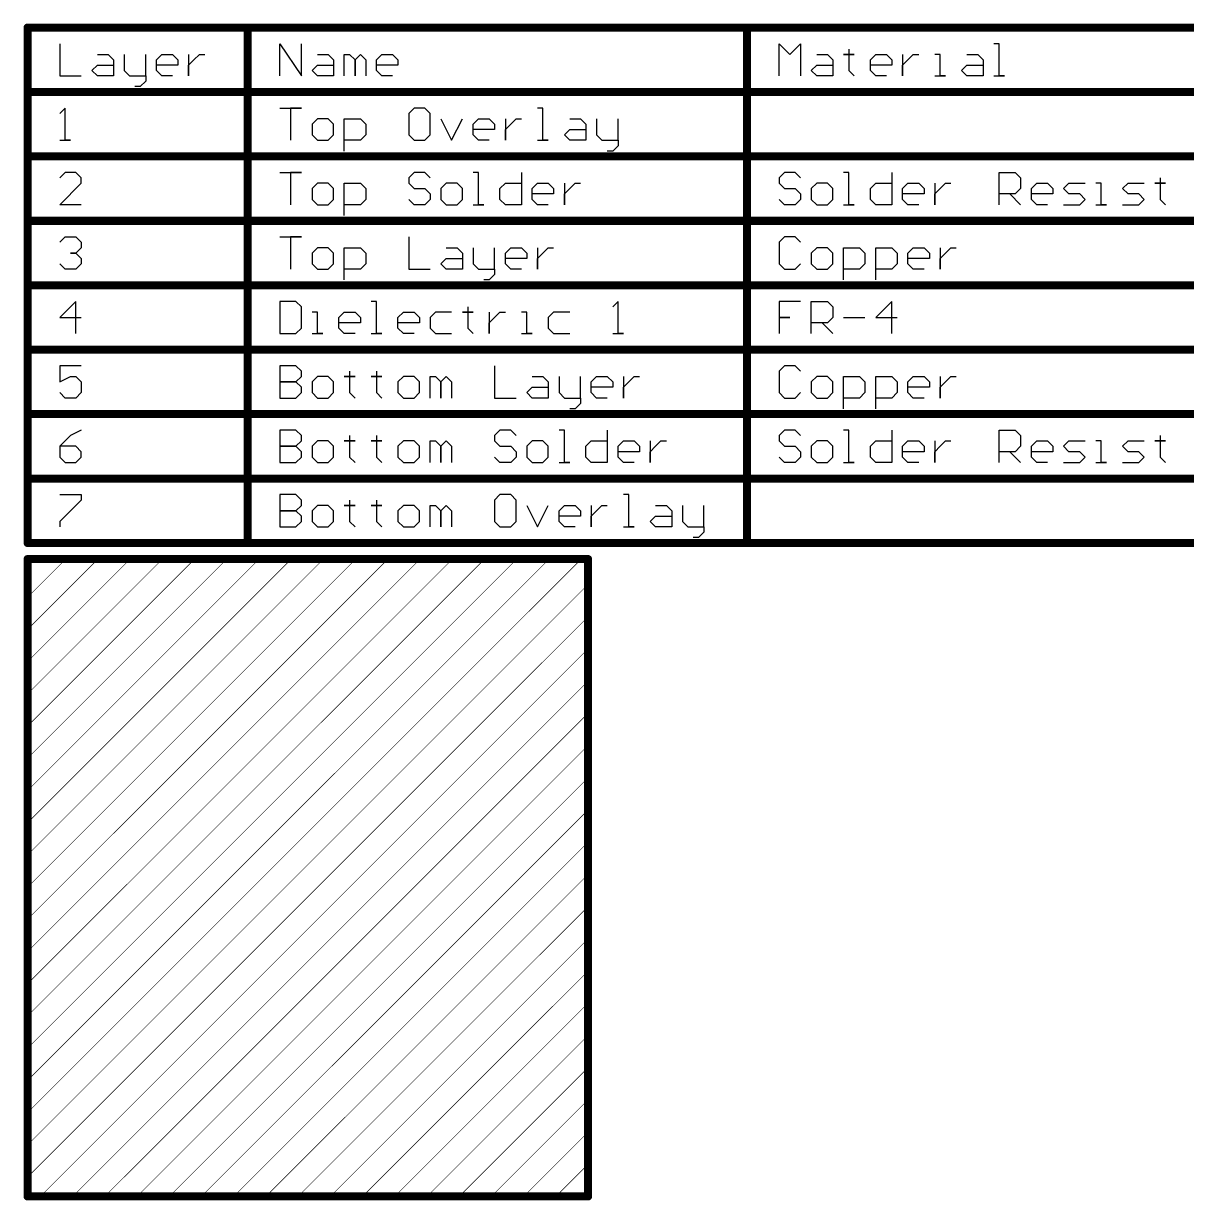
# Model space of a CAD drawing. Header units: millimetres. Extents: x 21 to 336, y 20 to 129.
# Drawn here: x 104.1 to 159.1, y 27.6 to 83.3 of the extents above; entities that cross this region are included whole.
import ezdxf

# ---------------------------------------------------------------- set-up
doc = ezdxf.new("R2010")
doc.units = ezdxf.units.MM
doc.layers.add('Mechanical1', color=6, linetype='Continuous')

msp = doc.modelspace()

# ---------------------------------------------------------------- linework, layer by layer
at = {"layer": 'Mechanical1'}
for p, q in [((105.789, 82.345), (105.789, 80.821)), ((116.201, 80.821), (116.201, 82.345)), ((116.201, 82.345), (117.217, 80.821)), ((117.217, 80.821), (117.217, 82.345)), ((139.817, 80.821), (139.817, 82.345)), ((139.817, 82.345), (140.325, 81.837)), ((140.325, 81.837), (140.832, 82.345)), ((140.832, 82.345), (140.832, 80.821)), ((143.118, 82.091), (143.118, 81.837)), ((150.227, 82.345), (149.973, 82.345)), ((150.227, 80.821), (150.227, 82.345)), ((107.313, 81.075), (107.567, 81.329)), ((107.567, 81.837), (108.075, 81.837)), ((107.567, 81.329), (108.329, 81.329)), ((108.075, 81.837), (108.329, 81.583)), ((108.329, 81.583), (108.329, 80.821)), ((108.836, 81.837), (108.836, 81.075)), ((109.852, 80.821), (109.852, 81.837)), ((110.36, 81.583), (110.614, 81.837)), ((110.36, 81.075), (110.36, 81.583)), ((111.376, 81.329), (110.36, 81.329)), ((110.614, 81.837), (111.122, 81.837)), ((111.122, 81.837), (111.376, 81.583)), ((111.376, 81.583), (111.376, 81.329)), ((111.883, 81.837), (111.883, 80.821)), ((111.883, 81.329), (112.137, 81.583)), ((111.883, 80.821), (111.883, 81.329)), ((112.137, 81.583), (112.391, 81.837)), ((112.391, 81.837), (112.645, 81.837)), ((117.725, 81.075), (117.979, 81.329)), ((117.979, 81.837), (118.486, 81.837)), ((117.979, 81.329), (118.74, 81.329)), ((118.486, 81.837), (118.74, 81.583)), ((118.74, 81.583), (118.74, 80.821)), ((119.248, 80.821), (119.248, 81.837)), ((119.248, 81.837), (119.502, 81.837)), ((119.502, 81.837), (119.756, 81.583)), ((119.756, 81.583), (120.01, 81.837)), ((119.756, 81.583), (119.756, 80.821)), ((119.756, 80.821), (119.756, 81.583)), ((120.01, 81.837), (120.264, 81.583)), ((120.264, 81.583), (120.264, 80.821)), ((120.772, 81.583), (121.026, 81.837)), ((120.772, 81.075), (120.772, 81.583)), ((121.787, 81.329), (120.772, 81.329)), ((121.026, 81.837), (121.534, 81.837)), ((121.534, 81.837), (121.787, 81.583)), ((121.787, 81.583), (121.787, 81.329)), ((141.34, 81.075), (141.594, 81.329)), ((141.594, 81.837), (142.102, 81.837)), ((141.594, 81.329), (142.356, 81.329)), ((142.102, 81.837), (142.356, 81.583)), ((142.356, 81.583), (142.356, 80.821)), ((143.118, 81.837), (142.864, 81.837)), ((142.864, 81.837), (143.372, 81.837)), ((143.372, 81.837), (143.118, 81.837)), ((143.118, 81.837), (143.118, 81.075)), ((144.133, 81.583), (144.387, 81.837)), ((144.133, 81.075), (144.133, 81.583)), ((145.149, 81.329), (144.133, 81.329)), ((144.387, 81.837), (144.895, 81.837)), ((144.895, 81.837), (145.149, 81.583)), ((145.149, 81.583), (145.149, 81.329)), ((145.657, 81.837), (145.657, 80.821)), ((145.657, 81.329), (145.911, 81.583)), ((145.657, 80.821), (145.657, 81.329)), ((145.911, 81.583), (146.165, 81.837)), ((146.165, 81.837), (146.419, 81.837)), ((147.434, 81.837), (147.18, 81.837)), ((147.434, 80.821), (147.434, 81.837)), ((148.45, 81.075), (148.704, 81.329)), ((148.704, 81.837), (149.212, 81.837)), ((148.704, 81.329), (149.466, 81.329)), ((149.212, 81.837), (149.466, 81.583)), ((149.466, 81.583), (149.466, 80.821)), ((105.789, 80.821), (106.805, 80.821)), ((107.567, 80.821), (107.313, 81.075)), ((108.329, 80.821), (107.567, 80.821)), ((108.836, 81.075), (109.09, 80.821)), ((109.09, 80.821), (109.852, 80.821)), ((109.852, 80.821), (109.852, 80.567)), ((110.614, 80.821), (110.36, 81.075)), ((111.122, 80.821), (110.614, 80.821)), ((117.979, 80.821), (117.725, 81.075)), ((118.74, 80.821), (117.979, 80.821)), ((121.026, 80.821), (120.772, 81.075)), ((121.534, 80.821), (121.026, 80.821)), ((141.594, 80.821), (141.34, 81.075)), ((142.356, 80.821), (141.594, 80.821)), ((143.118, 81.075), (143.372, 80.821)), ((144.387, 80.821), (144.133, 81.075)), ((144.895, 80.821), (144.387, 80.821)), ((147.18, 80.821), (147.688, 80.821)), ((147.688, 80.821), (147.434, 80.821)), ((148.704, 80.821), (148.45, 81.075)), ((149.466, 80.821), (148.704, 80.821)), ((149.973, 80.821), (150.481, 80.821)), ((150.481, 80.821), (150.227, 80.821)), ((109.598, 80.313), (109.344, 80.313)), ((109.852, 80.567), (109.598, 80.313)), ((106.043, 79.297), (105.789, 79.043)), ((106.043, 77.773), (106.043, 79.297)), ((116.201, 79.297), (117.217, 79.297)), ((117.217, 79.297), (116.709, 79.297)), ((116.709, 79.297), (116.709, 77.773)), ((122.549, 79.297), (122.295, 79.043)), ((123.057, 79.297), (122.549, 79.297)), ((123.311, 79.043), (123.057, 79.297)), ((128.643, 79.297), (128.389, 79.297)), ((128.643, 77.773), (128.643, 79.297)), ((117.979, 78.789), (117.725, 78.535)), ((117.725, 78.535), (117.725, 78.027)), ((118.486, 78.789), (117.979, 78.789)), ((118.74, 78.535), (118.486, 78.789)), ((118.74, 78.027), (118.74, 78.535)), ((119.248, 77.265), (119.248, 78.789)), ((119.248, 78.789), (120.01, 78.789)), ((120.01, 78.789), (120.264, 78.535)), ((120.264, 78.535), (120.264, 78.027)), ((122.295, 79.043), (122.295, 78.027)), ((123.311, 78.027), (123.311, 79.043)), ((123.819, 78.789), (124.327, 77.773)), ((124.327, 77.773), (124.834, 78.789)), ((125.342, 78.535), (125.596, 78.789)), ((125.342, 78.027), (125.342, 78.535)), ((125.596, 78.789), (126.104, 78.789)), ((126.104, 78.789), (126.358, 78.535)), ((126.358, 78.535), (126.358, 78.281)), ((126.866, 78.789), (126.866, 77.773)), ((126.866, 78.281), (127.12, 78.535)), ((127.12, 78.535), (127.374, 78.789)), ((127.374, 78.789), (127.628, 78.789)), ((129.913, 78.789), (130.421, 78.789)), ((130.421, 78.789), (130.675, 78.535)), ((130.675, 78.535), (130.675, 77.773)), ((131.182, 78.789), (131.182, 78.027)), ((132.198, 77.773), (132.198, 78.789)), ((117.725, 78.027), (117.979, 77.773)), ((118.486, 77.773), (118.74, 78.027)), ((120.264, 78.027), (120.01, 77.773)), ((122.295, 78.027), (122.549, 77.773)), ((123.057, 77.773), (123.311, 78.027)), ((126.358, 78.281), (125.342, 78.281)), ((125.596, 77.773), (125.342, 78.027)), ((126.866, 77.773), (126.866, 78.281)), ((129.659, 78.027), (129.913, 78.281)), ((129.913, 77.773), (129.659, 78.027)), ((129.913, 78.281), (130.675, 78.281)), ((131.182, 78.027), (131.436, 77.773)), ((105.789, 77.773), (106.297, 77.773)), ((106.297, 77.773), (106.043, 77.773)), ((117.979, 77.773), (118.486, 77.773)), ((120.01, 77.773), (119.248, 77.773)), ((122.549, 77.773), (123.057, 77.773)), ((126.104, 77.773), (125.596, 77.773)), ((128.389, 77.773), (128.897, 77.773)), ((128.897, 77.773), (128.643, 77.773)), ((130.675, 77.773), (129.913, 77.773)), ((131.436, 77.773), (132.198, 77.773)), ((132.198, 77.519), (131.944, 77.265)), ((132.198, 77.773), (132.198, 77.519)), ((131.944, 77.265), (131.69, 77.265)), ((106.043, 76.249), (105.789, 75.995)), ((105.789, 74.725), (106.805, 75.741)), ((106.551, 76.249), (106.043, 76.249)), ((106.805, 75.995), (106.551, 76.249)), ((106.805, 75.741), (106.805, 75.995)), ((116.201, 76.249), (117.217, 76.249)), ((117.217, 76.249), (116.709, 76.249)), ((116.709, 76.249), (116.709, 74.725)), ((117.979, 75.741), (117.725, 75.487)), ((118.486, 75.741), (117.979, 75.741)), ((118.74, 75.487), (118.486, 75.741)), ((119.248, 74.217), (119.248, 75.741)), ((119.248, 75.741), (120.01, 75.741)), ((120.01, 75.741), (120.264, 75.487)), ((122.549, 76.249), (122.295, 75.995)), ((122.295, 75.995), (122.295, 75.741)), ((122.295, 75.741), (122.549, 75.487)), ((123.057, 76.249), (122.549, 76.249)), ((123.311, 75.995), (123.057, 76.249)), ((124.073, 75.741), (123.819, 75.487)), ((124.581, 75.741), (124.073, 75.741)), ((124.834, 75.487), (124.581, 75.741)), ((125.596, 76.249), (125.342, 76.249)), ((125.596, 74.725), (125.596, 76.249)), ((126.612, 75.487), (126.866, 75.741)), ((126.866, 75.741), (127.628, 75.741)), ((127.628, 76.249), (127.628, 74.725)), ((128.135, 75.487), (128.389, 75.741)), ((128.389, 75.741), (128.897, 75.741)), ((128.897, 75.741), (129.151, 75.487)), ((129.659, 75.741), (129.659, 74.725)), ((129.913, 75.487), (130.167, 75.741)), ((130.167, 75.741), (130.421, 75.741)), ((140.071, 76.249), (139.817, 75.995)), ((139.817, 75.995), (139.817, 75.741)), ((139.817, 75.741), (140.071, 75.487)), ((140.578, 76.249), (140.071, 76.249)), ((140.832, 75.995), (140.578, 76.249)), ((141.594, 75.741), (141.34, 75.487)), ((142.102, 75.741), (141.594, 75.741)), ((142.356, 75.487), (142.102, 75.741)), ((143.118, 76.249), (142.864, 76.249)), ((143.118, 74.725), (143.118, 76.249)), ((144.133, 75.487), (144.387, 75.741)), ((144.387, 75.741), (145.149, 75.741)), ((145.149, 76.249), (145.149, 74.725)), ((145.657, 75.487), (145.911, 75.741)), ((145.911, 75.741), (146.419, 75.741)), ((146.419, 75.741), (146.673, 75.487)), ((147.18, 75.741), (147.18, 74.725)), ((147.434, 75.487), (147.688, 75.741)), ((147.688, 75.741), (147.942, 75.741)), ((150.227, 74.725), (150.227, 76.249)), ((150.227, 76.249), (150.989, 76.249)), ((150.989, 76.249), (151.243, 75.995)), ((151.243, 75.995), (151.243, 75.487)), ((151.751, 75.487), (152.005, 75.741)), ((152.005, 75.741), (152.513, 75.741)), ((152.513, 75.741), (152.767, 75.487)), ((153.274, 75.487), (153.528, 75.741)), ((153.528, 75.741), (154.29, 75.741)), ((155.052, 75.741), (154.798, 75.741)), ((155.052, 74.725), (155.052, 75.741)), ((156.067, 75.487), (156.321, 75.741)), ((156.321, 75.741), (157.083, 75.741)), ((157.845, 75.741), (157.591, 75.741)), ((157.591, 75.741), (158.099, 75.741)), ((157.845, 75.995), (157.845, 75.741)), ((158.099, 75.741), (157.845, 75.741)), ((157.845, 75.741), (157.845, 74.979)), ((117.725, 75.487), (117.725, 74.979)), ((118.74, 74.979), (118.74, 75.487)), ((120.264, 75.487), (120.264, 74.979)), ((122.549, 75.487), (123.057, 75.487)), ((123.057, 75.487), (123.311, 75.233)), ((123.311, 75.233), (123.311, 74.979)), ((123.819, 75.487), (123.819, 74.979)), ((124.834, 74.979), (124.834, 75.487)), ((126.612, 74.979), (126.612, 75.487)), ((128.135, 74.979), (128.135, 75.487)), ((129.151, 75.233), (128.135, 75.233)), ((129.151, 75.487), (129.151, 75.233)), ((129.659, 75.233), (129.913, 75.487)), ((129.659, 74.725), (129.659, 75.233)), ((140.071, 75.487), (140.578, 75.487)), ((140.578, 75.487), (140.832, 75.233)), ((140.832, 75.233), (140.832, 74.979)), ((141.34, 75.487), (141.34, 74.979)), ((142.356, 74.979), (142.356, 75.487)), ((144.133, 74.979), (144.133, 75.487)), ((145.657, 74.979), (145.657, 75.487)), ((146.673, 75.233), (145.657, 75.233)), ((146.673, 75.487), (146.673, 75.233)), ((147.18, 75.233), (147.434, 75.487)), ((147.18, 74.725), (147.18, 75.233)), ((150.989, 75.233), (150.227, 75.233)), ((150.735, 75.233), (151.243, 74.725)), ((151.243, 75.487), (150.989, 75.233)), ((151.751, 74.979), (151.751, 75.487)), ((152.767, 75.233), (151.751, 75.233)), ((152.767, 75.487), (152.767, 75.233)), ((153.528, 75.233), (153.274, 75.487)), ((154.036, 75.233), (153.528, 75.233)), ((154.29, 74.979), (154.036, 75.233)), ((156.321, 75.233), (156.067, 75.487)), ((156.829, 75.233), (156.321, 75.233)), ((157.083, 74.979), (156.829, 75.233)), ((106.805, 74.725), (105.789, 74.725)), ((117.725, 74.979), (117.979, 74.725)), ((117.979, 74.725), (118.486, 74.725)), ((118.486, 74.725), (118.74, 74.979)), ((120.01, 74.725), (119.248, 74.725)), ((120.264, 74.979), (120.01, 74.725)), ((122.549, 74.725), (122.295, 74.979)), ((123.057, 74.725), (122.549, 74.725)), ((123.311, 74.979), (123.057, 74.725)), ((123.819, 74.979), (124.073, 74.725)), ((124.073, 74.725), (124.581, 74.725)), ((124.581, 74.725), (124.834, 74.979)), ((125.342, 74.725), (125.85, 74.725)), ((125.85, 74.725), (125.596, 74.725)), ((126.866, 74.725), (126.612, 74.979)), ((127.628, 74.725), (126.866, 74.725)), ((128.389, 74.725), (128.135, 74.979)), ((128.897, 74.725), (128.389, 74.725)), ((140.071, 74.725), (139.817, 74.979)), ((140.578, 74.725), (140.071, 74.725)), ((140.832, 74.979), (140.578, 74.725)), ((141.34, 74.979), (141.594, 74.725)), ((141.594, 74.725), (142.102, 74.725)), ((142.102, 74.725), (142.356, 74.979)), ((142.864, 74.725), (143.372, 74.725)), ((143.372, 74.725), (143.118, 74.725)), ((144.387, 74.725), (144.133, 74.979)), ((145.149, 74.725), (144.387, 74.725)), ((145.911, 74.725), (145.657, 74.979)), ((146.419, 74.725), (145.911, 74.725)), ((152.005, 74.725), (151.751, 74.979)), ((152.513, 74.725), (152.005, 74.725)), ((153.274, 74.725), (154.036, 74.725)), ((154.036, 74.725), (154.29, 74.979)), ((154.798, 74.725), (155.306, 74.725)), ((155.306, 74.725), (155.052, 74.725)), ((156.067, 74.725), (156.829, 74.725)), ((156.829, 74.725), (157.083, 74.979)), ((157.845, 74.979), (158.099, 74.725)), ((105.789, 72.947), (106.043, 73.201)), ((106.043, 73.201), (106.551, 73.201)), ((106.551, 73.201), (106.805, 72.947)), ((106.805, 72.947), (106.805, 72.693)), ((116.201, 73.201), (117.217, 73.201)), ((117.217, 73.201), (116.709, 73.201)), ((116.709, 73.201), (116.709, 71.677)), ((122.295, 73.201), (122.295, 71.677)), ((140.071, 73.201), (139.817, 72.947)), ((139.817, 72.947), (139.817, 71.931)), ((140.578, 73.201), (140.071, 73.201)), ((140.832, 72.947), (140.578, 73.201)), ((106.551, 72.439), (106.297, 72.439)), ((106.297, 72.439), (106.551, 72.439)), ((106.805, 72.693), (106.551, 72.439)), ((106.551, 72.439), (106.805, 72.185)), ((117.979, 72.693), (117.725, 72.439)), ((117.725, 72.439), (117.725, 71.931)), ((118.486, 72.693), (117.979, 72.693)), ((118.74, 72.439), (118.486, 72.693)), ((118.74, 71.931), (118.74, 72.439)), ((119.248, 71.169), (119.248, 72.693)), ((119.248, 72.693), (120.01, 72.693)), ((120.01, 72.693), (120.264, 72.439)), ((120.264, 72.439), (120.264, 71.931)), ((124.073, 72.693), (124.581, 72.693)), ((124.581, 72.693), (124.834, 72.439)), ((124.834, 72.439), (124.834, 71.677)), ((125.342, 72.693), (125.342, 71.931)), ((126.358, 71.677), (126.358, 72.693)), ((126.866, 72.439), (127.12, 72.693)), ((126.866, 71.931), (126.866, 72.439)), ((127.12, 72.693), (127.628, 72.693)), ((127.628, 72.693), (127.881, 72.439)), ((127.881, 72.439), (127.881, 72.185)), ((128.389, 72.693), (128.389, 71.677)), ((128.389, 72.185), (128.643, 72.439)), ((128.643, 72.439), (128.897, 72.693)), ((128.897, 72.693), (129.151, 72.693)), ((141.594, 72.693), (141.34, 72.439)), ((141.34, 72.439), (141.34, 71.931)), ((142.102, 72.693), (141.594, 72.693)), ((142.356, 72.439), (142.102, 72.693)), ((142.356, 71.931), (142.356, 72.439)), ((142.864, 71.169), (142.864, 72.693)), ((142.864, 72.693), (143.626, 72.693)), ((143.626, 72.693), (143.879, 72.439)), ((143.879, 72.439), (143.879, 71.931)), ((144.387, 71.169), (144.387, 72.693)), ((144.387, 72.693), (145.149, 72.693)), ((145.149, 72.693), (145.403, 72.439)), ((145.403, 72.439), (145.403, 71.931)), ((145.911, 72.439), (146.165, 72.693)), ((145.911, 71.931), (145.911, 72.439)), ((146.165, 72.693), (146.673, 72.693)), ((146.673, 72.693), (146.926, 72.439)), ((146.926, 72.439), (146.926, 72.185)), ((147.434, 72.693), (147.434, 71.677)), ((147.434, 72.185), (147.688, 72.439)), ((147.688, 72.439), (147.942, 72.693)), ((147.942, 72.693), (148.196, 72.693)), ((106.043, 71.677), (105.789, 71.931)), ((106.805, 71.931), (106.551, 71.677)), ((106.805, 72.185), (106.805, 71.931)), ((117.725, 71.931), (117.979, 71.677)), ((118.486, 71.677), (118.74, 71.931)), ((120.264, 71.931), (120.01, 71.677)), ((123.819, 71.931), (124.073, 72.185)), ((124.073, 71.677), (123.819, 71.931)), ((124.073, 72.185), (124.834, 72.185)), ((125.342, 71.931), (125.596, 71.677)), ((127.881, 72.185), (126.866, 72.185)), ((127.12, 71.677), (126.866, 71.931)), ((128.389, 71.677), (128.389, 72.185)), ((139.817, 71.931), (140.071, 71.677)), ((140.578, 71.677), (140.832, 71.931)), ((141.34, 71.931), (141.594, 71.677)), ((142.102, 71.677), (142.356, 71.931)), ((143.879, 71.931), (143.626, 71.677)), ((145.403, 71.931), (145.149, 71.677)), ((146.926, 72.185), (145.911, 72.185)), ((146.165, 71.677), (145.911, 71.931)), ((147.434, 71.677), (147.434, 72.185)), ((106.551, 71.677), (106.043, 71.677)), ((117.979, 71.677), (118.486, 71.677)), ((120.01, 71.677), (119.248, 71.677)), ((122.295, 71.677), (123.311, 71.677)), ((124.834, 71.677), (124.073, 71.677)), ((125.596, 71.677), (126.358, 71.677)), ((126.358, 71.423), (126.104, 71.169)), ((126.358, 71.677), (126.358, 71.423)), ((127.628, 71.677), (127.12, 71.677)), ((140.071, 71.677), (140.578, 71.677)), ((141.594, 71.677), (142.102, 71.677)), ((143.626, 71.677), (142.864, 71.677)), ((145.149, 71.677), (144.387, 71.677)), ((146.673, 71.677), (146.165, 71.677)), ((126.104, 71.169), (125.85, 71.169)), ((106.551, 70.153), (105.789, 69.391)), ((106.551, 68.629), (106.551, 70.153)), ((116.201, 70.153), (116.201, 68.629)), ((116.963, 70.153), (116.201, 70.153)), ((117.217, 69.899), (116.963, 70.153)), ((117.217, 68.883), (117.217, 69.899)), ((117.979, 69.645), (117.725, 69.645)), ((117.979, 68.629), (117.979, 69.645)), ((118.994, 69.391), (119.248, 69.645)), ((119.248, 69.645), (119.756, 69.645)), ((119.756, 69.645), (120.01, 69.391)), ((120.772, 70.153), (120.518, 70.153)), ((120.772, 68.629), (120.772, 70.153)), ((121.787, 69.391), (122.041, 69.645)), ((122.041, 69.645), (122.549, 69.645)), ((122.549, 69.645), (122.803, 69.391)), ((123.565, 69.645), (123.311, 69.391)), ((124.327, 69.645), (123.565, 69.645)), ((125.088, 69.645), (124.834, 69.645)), ((124.834, 69.645), (125.342, 69.645)), ((125.088, 69.899), (125.088, 69.645)), ((125.342, 69.645), (125.088, 69.645)), ((125.088, 69.645), (125.088, 68.883)), ((126.104, 69.645), (126.104, 68.629)), ((126.358, 69.391), (126.612, 69.645)), ((126.612, 69.645), (126.866, 69.645)), ((127.881, 69.645), (127.628, 69.645)), ((127.881, 68.629), (127.881, 69.645)), ((129.151, 69.645), (128.897, 69.391)), ((129.913, 69.645), (129.151, 69.645)), ((132.198, 70.153), (131.944, 69.899)), ((132.198, 68.629), (132.198, 70.153)), ((140.832, 70.153), (139.817, 70.153)), ((139.817, 70.153), (139.817, 69.391)), ((141.34, 68.629), (141.34, 70.153)), ((141.34, 70.153), (142.102, 70.153)), ((142.102, 70.153), (142.356, 69.899)), ((142.356, 69.899), (142.356, 69.391)), ((145.149, 70.153), (144.387, 69.391)), ((145.149, 68.629), (145.149, 70.153)), ((105.789, 69.391), (106.805, 69.391)), ((118.994, 68.883), (118.994, 69.391)), ((120.01, 69.137), (118.994, 69.137)), ((120.01, 69.391), (120.01, 69.137)), ((121.787, 68.883), (121.787, 69.391)), ((122.803, 69.137), (121.787, 69.137)), ((122.803, 69.391), (122.803, 69.137)), ((123.311, 69.391), (123.311, 68.883)), ((126.104, 69.137), (126.358, 69.391)), ((126.104, 68.629), (126.104, 69.137)), ((128.897, 69.391), (128.897, 68.883)), ((139.817, 69.391), (140.325, 69.391)), ((140.325, 69.391), (139.817, 69.391)), ((139.817, 69.391), (139.817, 68.629)), ((142.102, 69.137), (141.34, 69.137)), ((141.848, 69.137), (142.356, 68.629)), ((142.356, 69.391), (142.102, 69.137)), ((142.864, 69.391), (143.879, 69.391)), ((144.387, 69.391), (145.403, 69.391)), ((116.201, 68.629), (116.963, 68.629)), ((116.963, 68.629), (117.217, 68.883)), ((117.725, 68.629), (118.233, 68.629)), ((118.233, 68.629), (117.979, 68.629)), ((119.248, 68.629), (118.994, 68.883)), ((119.756, 68.629), (119.248, 68.629)), ((120.518, 68.629), (121.026, 68.629)), ((121.026, 68.629), (120.772, 68.629)), ((122.041, 68.629), (121.787, 68.883)), ((122.549, 68.629), (122.041, 68.629)), ((123.311, 68.883), (123.565, 68.629)), ((123.565, 68.629), (124.327, 68.629)), ((125.088, 68.883), (125.342, 68.629)), ((127.628, 68.629), (128.135, 68.629)), ((128.135, 68.629), (127.881, 68.629)), ((128.897, 68.883), (129.151, 68.629)), ((129.151, 68.629), (129.913, 68.629)), ((131.944, 68.629), (132.452, 68.629)), ((132.452, 68.629), (132.198, 68.629)), ((106.805, 67.105), (105.789, 67.105)), ((105.789, 67.105), (105.789, 66.343)), ((116.201, 67.105), (116.201, 65.581)), ((116.963, 67.105), (116.201, 67.105)), ((117.217, 66.851), (116.963, 67.105)), ((117.217, 66.597), (117.217, 66.851)), ((119.502, 66.851), (119.502, 66.597)), ((120.772, 66.851), (120.772, 66.597)), ((126.358, 67.105), (126.358, 65.581)), ((140.071, 67.105), (139.817, 66.851)), ((139.817, 66.851), (139.817, 65.835)), ((140.578, 67.105), (140.071, 67.105)), ((140.832, 66.851), (140.578, 67.105)), ((105.789, 66.343), (106.297, 66.597)), ((106.297, 66.597), (106.551, 66.597)), ((106.551, 66.597), (106.805, 66.343)), ((106.805, 66.343), (106.805, 65.835)), ((116.963, 66.343), (116.201, 66.343)), ((116.201, 66.343), (116.963, 66.343)), ((116.963, 66.343), (117.217, 66.597)), ((117.217, 66.089), (116.963, 66.343)), ((117.979, 66.597), (117.725, 66.343)), ((117.725, 66.343), (117.725, 65.835)), ((118.486, 66.597), (117.979, 66.597)), ((118.74, 66.343), (118.486, 66.597)), ((118.74, 65.835), (118.74, 66.343)), ((119.502, 66.597), (119.248, 66.597)), ((119.248, 66.597), (119.756, 66.597)), ((119.756, 66.597), (119.502, 66.597)), ((119.502, 66.597), (119.502, 65.835)), ((120.772, 66.597), (120.518, 66.597)), ((120.518, 66.597), (121.026, 66.597)), ((121.026, 66.597), (120.772, 66.597)), ((120.772, 66.597), (120.772, 65.835)), ((122.041, 66.597), (121.787, 66.343)), ((121.787, 66.343), (121.787, 65.835)), ((122.549, 66.597), (122.041, 66.597)), ((122.803, 66.343), (122.549, 66.597)), ((122.803, 65.835), (122.803, 66.343)), ((123.311, 65.581), (123.311, 66.597)), ((123.311, 66.597), (123.565, 66.597)), ((123.565, 66.597), (123.819, 66.343)), ((123.819, 66.343), (124.073, 66.597)), ((123.819, 66.343), (123.819, 65.581)), ((123.819, 65.581), (123.819, 66.343)), ((124.073, 66.597), (124.327, 66.343)), ((124.327, 66.343), (124.327, 65.581)), ((128.135, 66.597), (128.643, 66.597)), ((128.643, 66.597), (128.897, 66.343)), ((128.897, 66.343), (128.897, 65.581)), ((129.405, 66.597), (129.405, 65.835)), ((130.421, 65.581), (130.421, 66.597)), ((130.928, 66.343), (131.182, 66.597)), ((130.928, 65.835), (130.928, 66.343)), ((131.182, 66.597), (131.69, 66.597)), ((131.69, 66.597), (131.944, 66.343)), ((131.944, 66.343), (131.944, 66.089)), ((132.452, 66.597), (132.452, 65.581)), ((132.452, 66.089), (132.706, 66.343)), ((132.706, 66.343), (132.96, 66.597)), ((132.96, 66.597), (133.214, 66.597)), ((141.594, 66.597), (141.34, 66.343)), ((141.34, 66.343), (141.34, 65.835)), ((142.102, 66.597), (141.594, 66.597)), ((142.356, 66.343), (142.102, 66.597)), ((142.356, 65.835), (142.356, 66.343)), ((142.864, 65.073), (142.864, 66.597)), ((142.864, 66.597), (143.626, 66.597)), ((143.626, 66.597), (143.879, 66.343)), ((143.879, 66.343), (143.879, 65.835)), ((144.387, 65.073), (144.387, 66.597)), ((144.387, 66.597), (145.149, 66.597)), ((145.149, 66.597), (145.403, 66.343)), ((145.403, 66.343), (145.403, 65.835)), ((145.911, 66.343), (146.165, 66.597)), ((145.911, 65.835), (145.911, 66.343)), ((146.165, 66.597), (146.673, 66.597)), ((146.673, 66.597), (146.926, 66.343)), ((146.926, 66.343), (146.926, 66.089)), ((147.434, 66.597), (147.434, 65.581)), ((147.434, 66.089), (147.688, 66.343)), ((147.688, 66.343), (147.942, 66.597)), ((147.942, 66.597), (148.196, 66.597)), ((106.043, 65.581), (105.789, 65.835)), ((106.805, 65.835), (106.551, 65.581)), ((116.963, 65.581), (117.217, 65.835)), ((117.217, 65.835), (117.217, 66.089)), ((117.725, 65.835), (117.979, 65.581)), ((118.486, 65.581), (118.74, 65.835)), ((119.502, 65.835), (119.756, 65.581)), ((120.772, 65.835), (121.026, 65.581)), ((121.787, 65.835), (122.041, 65.581)), ((122.549, 65.581), (122.803, 65.835)), ((127.881, 65.835), (128.135, 66.089)), ((128.135, 65.581), (127.881, 65.835)), ((128.135, 66.089), (128.897, 66.089)), ((129.405, 65.835), (129.659, 65.581)), ((131.944, 66.089), (130.928, 66.089)), ((131.182, 65.581), (130.928, 65.835)), ((132.452, 65.581), (132.452, 66.089)), ((139.817, 65.835), (140.071, 65.581)), ((140.578, 65.581), (140.832, 65.835)), ((141.34, 65.835), (141.594, 65.581)), ((142.102, 65.581), (142.356, 65.835)), ((143.879, 65.835), (143.626, 65.581)), ((145.403, 65.835), (145.149, 65.581)), ((146.926, 66.089), (145.911, 66.089)), ((146.165, 65.581), (145.911, 65.835)), ((147.434, 65.581), (147.434, 66.089)), ((106.551, 65.581), (106.043, 65.581)), ((116.201, 65.581), (116.963, 65.581)), ((117.979, 65.581), (118.486, 65.581)), ((122.041, 65.581), (122.549, 65.581)), ((126.358, 65.581), (127.374, 65.581)), ((128.897, 65.581), (128.135, 65.581)), ((129.659, 65.581), (130.421, 65.581)), ((130.421, 65.327), (130.167, 65.073)), ((130.421, 65.581), (130.421, 65.327)), ((131.69, 65.581), (131.182, 65.581)), ((140.071, 65.581), (140.578, 65.581)), ((141.594, 65.581), (142.102, 65.581)), ((143.626, 65.581), (142.864, 65.581)), ((145.149, 65.581), (144.387, 65.581)), ((146.673, 65.581), (146.165, 65.581)), ((130.167, 65.073), (129.913, 65.073)), ((106.805, 64.057), (106.297, 63.803)), ((116.201, 64.057), (116.201, 62.533)), ((116.963, 64.057), (116.201, 64.057)), ((117.217, 63.803), (116.963, 64.057)), ((126.612, 64.057), (126.358, 63.803)), ((127.12, 64.057), (126.612, 64.057)), ((127.374, 63.803), (127.12, 64.057)), ((129.659, 64.057), (129.405, 64.057)), ((129.659, 62.533), (129.659, 64.057)), ((131.69, 64.057), (131.69, 62.533)), ((140.071, 64.057), (139.817, 63.803)), ((140.578, 64.057), (140.071, 64.057)), ((140.832, 63.803), (140.578, 64.057)), ((143.118, 64.057), (142.864, 64.057)), ((143.118, 62.533), (143.118, 64.057)), ((145.149, 64.057), (145.149, 62.533)), ((150.227, 62.533), (150.227, 64.057)), ((150.227, 64.057), (150.989, 64.057)), ((150.989, 64.057), (151.243, 63.803)), ((106.297, 63.803), (105.789, 63.295)), ((116.963, 63.295), (117.217, 63.549)), ((117.217, 63.549), (117.217, 63.803)), ((117.979, 63.549), (117.725, 63.295)), ((118.486, 63.549), (117.979, 63.549)), ((118.74, 63.295), (118.486, 63.549)), ((119.502, 63.549), (119.248, 63.549)), ((119.248, 63.549), (119.756, 63.549)), ((119.502, 63.803), (119.502, 63.549)), ((119.756, 63.549), (119.502, 63.549)), ((119.502, 63.549), (119.502, 62.787)), ((120.772, 63.549), (120.518, 63.549)), ((120.518, 63.549), (121.026, 63.549)), ((120.772, 63.803), (120.772, 63.549)), ((121.026, 63.549), (120.772, 63.549)), ((120.772, 63.549), (120.772, 62.787)), ((122.041, 63.549), (121.787, 63.295)), ((122.549, 63.549), (122.041, 63.549)), ((122.803, 63.295), (122.549, 63.549)), ((123.311, 62.533), (123.311, 63.549)), ((123.311, 63.549), (123.565, 63.549)), ((123.565, 63.549), (123.819, 63.295)), ((123.819, 63.295), (124.073, 63.549)), ((124.073, 63.549), (124.327, 63.295)), ((126.358, 63.803), (126.358, 63.549)), ((126.358, 63.549), (126.612, 63.295)), ((128.135, 63.549), (127.881, 63.295)), ((128.643, 63.549), (128.135, 63.549)), ((128.897, 63.295), (128.643, 63.549)), ((130.675, 63.295), (130.928, 63.549)), ((130.928, 63.549), (131.69, 63.549)), ((132.198, 63.295), (132.452, 63.549)), ((132.452, 63.549), (132.96, 63.549)), ((132.96, 63.549), (133.214, 63.295)), ((133.722, 63.549), (133.722, 62.533)), ((133.975, 63.295), (134.229, 63.549)), ((134.229, 63.549), (134.483, 63.549)), ((139.817, 63.803), (139.817, 63.549)), ((139.817, 63.549), (140.071, 63.295)), ((141.594, 63.549), (141.34, 63.295)), ((142.102, 63.549), (141.594, 63.549)), ((142.356, 63.295), (142.102, 63.549)), ((144.133, 63.295), (144.387, 63.549)), ((144.387, 63.549), (145.149, 63.549)), ((145.657, 63.295), (145.911, 63.549)), ((145.911, 63.549), (146.419, 63.549)), ((146.419, 63.549), (146.673, 63.295)), ((147.18, 63.549), (147.18, 62.533)), ((147.434, 63.295), (147.688, 63.549)), ((147.688, 63.549), (147.942, 63.549)), ((151.243, 63.803), (151.243, 63.295)), ((151.751, 63.295), (152.005, 63.549)), ((152.005, 63.549), (152.513, 63.549)), ((152.513, 63.549), (152.767, 63.295)), ((153.274, 63.295), (153.528, 63.549)), ((153.528, 63.549), (154.29, 63.549)), ((155.052, 63.549), (154.798, 63.549)), ((155.052, 62.533), (155.052, 63.549)), ((156.067, 63.295), (156.321, 63.549)), ((156.321, 63.549), (157.083, 63.549)), ((157.845, 63.549), (157.591, 63.549)), ((157.591, 63.549), (158.099, 63.549)), ((157.845, 63.803), (157.845, 63.549)), ((158.099, 63.549), (157.845, 63.549)), ((157.845, 63.549), (157.845, 62.787)), ((105.789, 63.295), (105.789, 62.787)), ((106.551, 63.295), (105.789, 63.295)), ((106.805, 63.041), (106.551, 63.295)), ((106.805, 62.787), (106.805, 63.041)), ((116.963, 63.295), (116.201, 63.295)), ((116.201, 63.295), (116.963, 63.295)), ((117.217, 63.041), (116.963, 63.295)), ((117.217, 62.787), (117.217, 63.041)), ((117.725, 63.295), (117.725, 62.787)), ((118.74, 62.787), (118.74, 63.295)), ((121.787, 63.295), (121.787, 62.787)), ((122.803, 62.787), (122.803, 63.295)), ((123.819, 63.295), (123.819, 62.533)), ((123.819, 62.533), (123.819, 63.295)), ((124.327, 63.295), (124.327, 62.533)), ((126.612, 63.295), (127.12, 63.295)), ((127.12, 63.295), (127.374, 63.041)), ((127.374, 63.041), (127.374, 62.787)), ((127.881, 63.295), (127.881, 62.787)), ((128.897, 62.787), (128.897, 63.295)), ((130.675, 62.787), (130.675, 63.295)), ((132.198, 62.787), (132.198, 63.295)), ((133.214, 63.041), (132.198, 63.041)), ((133.214, 63.295), (133.214, 63.041)), ((133.722, 63.041), (133.975, 63.295)), ((133.722, 62.533), (133.722, 63.041)), ((140.071, 63.295), (140.578, 63.295)), ((140.578, 63.295), (140.832, 63.041)), ((140.832, 63.041), (140.832, 62.787)), ((141.34, 63.295), (141.34, 62.787)), ((142.356, 62.787), (142.356, 63.295)), ((144.133, 62.787), (144.133, 63.295)), ((145.657, 62.787), (145.657, 63.295)), ((146.673, 63.041), (145.657, 63.041)), ((146.673, 63.295), (146.673, 63.041)), ((147.18, 63.041), (147.434, 63.295)), ((147.18, 62.533), (147.18, 63.041)), ((150.989, 63.041), (150.227, 63.041)), ((150.735, 63.041), (151.243, 62.533)), ((151.243, 63.295), (150.989, 63.041)), ((151.751, 62.787), (151.751, 63.295)), ((152.767, 63.041), (151.751, 63.041)), ((152.767, 63.295), (152.767, 63.041)), ((153.528, 63.041), (153.274, 63.295)), ((154.036, 63.041), (153.528, 63.041)), ((154.29, 62.787), (154.036, 63.041)), ((156.321, 63.041), (156.067, 63.295)), ((156.829, 63.041), (156.321, 63.041)), ((157.083, 62.787), (156.829, 63.041)), ((105.789, 62.787), (106.043, 62.533)), ((106.043, 62.533), (106.551, 62.533)), ((106.551, 62.533), (106.805, 62.787)), ((116.201, 62.533), (116.963, 62.533)), ((116.963, 62.533), (117.217, 62.787)), ((117.725, 62.787), (117.979, 62.533)), ((117.979, 62.533), (118.486, 62.533)), ((118.486, 62.533), (118.74, 62.787)), ((119.502, 62.787), (119.756, 62.533)), ((120.772, 62.787), (121.026, 62.533)), ((121.787, 62.787), (122.041, 62.533)), ((122.041, 62.533), (122.549, 62.533)), ((122.549, 62.533), (122.803, 62.787)), ((126.612, 62.533), (126.358, 62.787)), ((127.12, 62.533), (126.612, 62.533)), ((127.374, 62.787), (127.12, 62.533)), ((127.881, 62.787), (128.135, 62.533)), ((128.135, 62.533), (128.643, 62.533)), ((128.643, 62.533), (128.897, 62.787)), ((129.405, 62.533), (129.913, 62.533)), ((129.913, 62.533), (129.659, 62.533)), ((130.928, 62.533), (130.675, 62.787)), ((131.69, 62.533), (130.928, 62.533)), ((132.452, 62.533), (132.198, 62.787)), ((132.96, 62.533), (132.452, 62.533)), ((140.071, 62.533), (139.817, 62.787)), ((140.578, 62.533), (140.071, 62.533)), ((140.832, 62.787), (140.578, 62.533)), ((141.34, 62.787), (141.594, 62.533)), ((141.594, 62.533), (142.102, 62.533)), ((142.102, 62.533), (142.356, 62.787)), ((142.864, 62.533), (143.372, 62.533)), ((143.372, 62.533), (143.118, 62.533)), ((144.387, 62.533), (144.133, 62.787)), ((145.149, 62.533), (144.387, 62.533)), ((145.911, 62.533), (145.657, 62.787)), ((146.419, 62.533), (145.911, 62.533)), ((152.005, 62.533), (151.751, 62.787)), ((152.513, 62.533), (152.005, 62.533)), ((153.274, 62.533), (154.036, 62.533)), ((154.036, 62.533), (154.29, 62.787)), ((154.798, 62.533), (155.306, 62.533)), ((155.306, 62.533), (155.052, 62.533)), ((156.067, 62.533), (156.829, 62.533)), ((156.829, 62.533), (157.083, 62.787)), ((157.845, 62.787), (158.099, 62.533)), ((105.789, 61.009), (106.805, 61.009)), ((106.805, 60.755), (105.789, 59.739)), ((106.805, 61.009), (106.805, 60.755)), ((116.201, 61.009), (116.201, 59.485)), ((116.963, 61.009), (116.201, 61.009)), ((117.217, 60.755), (116.963, 61.009)), ((117.217, 60.501), (117.217, 60.755)), ((119.502, 60.755), (119.502, 60.501)), ((120.772, 60.755), (120.772, 60.501)), ((126.612, 61.009), (126.358, 60.755)), ((126.358, 60.755), (126.358, 59.739)), ((127.12, 61.009), (126.612, 61.009)), ((127.374, 60.755), (127.12, 61.009)), ((127.374, 59.739), (127.374, 60.755)), ((132.706, 61.009), (132.452, 61.009)), ((132.706, 59.485), (132.706, 61.009)), ((116.963, 60.247), (116.201, 60.247)), ((116.201, 60.247), (116.963, 60.247)), ((116.963, 60.247), (117.217, 60.501)), ((117.217, 59.993), (116.963, 60.247)), ((117.979, 60.501), (117.725, 60.247)), ((117.725, 60.247), (117.725, 59.739)), ((118.486, 60.501), (117.979, 60.501)), ((118.74, 60.247), (118.486, 60.501)), ((118.74, 59.739), (118.74, 60.247)), ((119.502, 60.501), (119.248, 60.501)), ((119.248, 60.501), (119.756, 60.501)), ((119.756, 60.501), (119.502, 60.501)), ((119.502, 60.501), (119.502, 59.739)), ((120.772, 60.501), (120.518, 60.501)), ((120.518, 60.501), (121.026, 60.501)), ((121.026, 60.501), (120.772, 60.501)), ((120.772, 60.501), (120.772, 59.739)), ((122.041, 60.501), (121.787, 60.247)), ((121.787, 60.247), (121.787, 59.739)), ((122.549, 60.501), (122.041, 60.501)), ((122.803, 60.247), (122.549, 60.501)), ((122.803, 59.739), (122.803, 60.247)), ((123.311, 59.485), (123.311, 60.501)), ((123.311, 60.501), (123.565, 60.501)), ((123.565, 60.501), (123.819, 60.247)), ((123.819, 60.247), (124.073, 60.501)), ((123.819, 60.247), (123.819, 59.485)), ((123.819, 59.485), (123.819, 60.247)), ((124.073, 60.501), (124.327, 60.247)), ((124.327, 60.247), (124.327, 59.485)), ((127.881, 60.501), (128.389, 59.485)), ((128.389, 59.485), (128.897, 60.501)), ((129.405, 60.247), (129.659, 60.501)), ((129.405, 59.739), (129.405, 60.247)), ((129.659, 60.501), (130.167, 60.501)), ((130.167, 60.501), (130.421, 60.247)), ((130.421, 60.247), (130.421, 59.993)), ((130.928, 60.501), (130.928, 59.485)), ((130.928, 59.993), (131.182, 60.247)), ((131.182, 60.247), (131.436, 60.501)), ((131.436, 60.501), (131.69, 60.501)), ((133.975, 60.501), (134.483, 60.501)), ((134.483, 60.501), (134.737, 60.247)), ((134.737, 60.247), (134.737, 59.485)), ((135.245, 60.501), (135.245, 59.739)), ((136.261, 59.485), (136.261, 60.501)), ((105.789, 59.739), (105.789, 59.485)), ((116.963, 59.485), (117.217, 59.739)), ((117.217, 59.739), (117.217, 59.993)), ((117.725, 59.739), (117.979, 59.485)), ((118.486, 59.485), (118.74, 59.739)), ((119.502, 59.739), (119.756, 59.485)), ((120.772, 59.739), (121.026, 59.485)), ((121.787, 59.739), (122.041, 59.485)), ((122.549, 59.485), (122.803, 59.739)), ((126.358, 59.739), (126.612, 59.485)), ((127.12, 59.485), (127.374, 59.739)), ((130.421, 59.993), (129.405, 59.993)), ((129.659, 59.485), (129.405, 59.739)), ((130.928, 59.485), (130.928, 59.993)), ((133.722, 59.739), (133.975, 59.993)), ((133.975, 59.485), (133.722, 59.739)), ((133.975, 59.993), (134.737, 59.993)), ((135.245, 59.739), (135.499, 59.485)), ((116.201, 59.485), (116.963, 59.485)), ((117.979, 59.485), (118.486, 59.485)), ((122.041, 59.485), (122.549, 59.485)), ((126.612, 59.485), (127.12, 59.485)), ((130.167, 59.485), (129.659, 59.485)), ((132.452, 59.485), (132.96, 59.485)), ((132.96, 59.485), (132.706, 59.485)), ((134.737, 59.485), (133.975, 59.485)), ((135.499, 59.485), (136.261, 59.485)), ((136.261, 59.231), (136.007, 58.977)), ((136.261, 59.485), (136.261, 59.231)), ((136.007, 58.977), (135.753, 58.977))]:
    msp.add_line(p, q, dxfattribs=at)
for points, const_width in [([(104.265, 58.723), (104.265, 83.107)], 0.381), ([(104.265, 83.107), (219.551, 83.107)], 0.381), ([(114.677, 58.723), (114.677, 83.107)], 0.381), ([(138.293, 58.723), (138.293, 83.107)], 0.381), ([(104.265, 80.059), (219.551, 80.059)], 0.381), ([(104.265, 77.011), (114.677, 77.011)], 0.381), ([(114.677, 77.011), (138.293, 77.011)], 0.381), ([(138.293, 77.011), (160.131, 77.011)], 0.381), ([(104.265, 73.963), (114.677, 73.963)], 0.381), ([(114.677, 73.963), (138.293, 73.963)], 0.381), ([(138.293, 73.963), (160.131, 73.963)], 0.381), ([(104.265, 70.915), (114.677, 70.915)], 0.381), ([(114.677, 70.915), (138.293, 70.915)], 0.381), ([(138.293, 70.915), (160.131, 70.915)], 0.381), ([(104.265, 67.867), (114.677, 67.867)], 0.381), ([(114.677, 67.867), (138.293, 67.867)], 0.381), ([(138.293, 67.867), (160.131, 67.867)], 0.381), ([(104.265, 64.819), (114.677, 64.819)], 0.381), ([(114.677, 64.819), (138.293, 64.819)], 0.381), ([(138.293, 64.819), (160.131, 64.819)], 0.381), ([(104.265, 61.771), (114.677, 61.771)], 0.381), ([(114.677, 61.771), (138.293, 61.771)], 0.381), ([(138.293, 61.771), (160.131, 61.771)], 0.381), ([(104.265, 58.723), (114.677, 58.723)], 0.381), ([(114.677, 58.723), (138.293, 58.723)], 0.381), ([(138.293, 58.723), (160.131, 58.723)], 0.381), ([(104.265, 27.806), (104.265, 57.961)], 0.381), ([(104.265, 57.961), (130.781, 57.961)], 0.381), ([(104.265, 57.678), (104.562, 57.975)], 0.0254), ([(104.265, 56.154), (106.086, 57.975)], 0.0254), ([(104.265, 54.63), (107.61, 57.975)], 0.0254), ([(104.265, 53.106), (109.134, 57.975)], 0.0254), ([(104.265, 51.582), (110.658, 57.975)], 0.0254), ([(104.265, 50.058), (112.182, 57.975)], 0.0254), ([(104.265, 48.534), (113.706, 57.975)], 0.0254), ([(104.265, 47.01), (115.23, 57.975)], 0.0254), ([(104.265, 45.486), (116.754, 57.975)], 0.0254), ([(104.265, 43.962), (118.278, 57.975)], 0.0254), ([(104.265, 42.438), (119.802, 57.975)], 0.0254), ([(104.265, 40.914), (121.326, 57.975)], 0.0254), ([(104.265, 39.39), (122.85, 57.975)], 0.0254), ([(104.265, 37.866), (124.374, 57.975)], 0.0254), ([(104.265, 36.342), (125.898, 57.975)], 0.0254), ([(104.265, 34.818), (127.422, 57.975)], 0.0254), ([(104.265, 33.294), (128.946, 57.975)], 0.0254), ([(104.265, 31.77), (130.47, 57.975)], 0.0254), ([(130.781, 27.806), (130.781, 57.961)], 0.381), ([(104.265, 30.246), (130.781, 56.762)], 0.0254), ([(104.265, 28.722), (130.781, 55.238)], 0.0254), ([(104.859, 27.792), (130.781, 53.714)], 0.0254), ([(106.383, 27.792), (130.781, 52.19)], 0.0254), ([(107.907, 27.792), (130.781, 50.666)], 0.0254), ([(109.431, 27.792), (130.781, 49.142)], 0.0254), ([(110.955, 27.792), (130.781, 47.618)], 0.0254), ([(112.479, 27.792), (130.781, 46.094)], 0.0254), ([(114.003, 27.792), (130.781, 44.57)], 0.0254), ([(115.527, 27.792), (130.781, 43.046)], 0.0254), ([(117.051, 27.792), (130.781, 41.522)], 0.0254), ([(118.575, 27.792), (130.781, 39.998)], 0.0254), ([(120.099, 27.792), (130.781, 38.474)], 0.0254), ([(121.623, 27.792), (130.781, 36.95)], 0.0254), ([(123.147, 27.792), (130.781, 35.426)], 0.0254), ([(124.671, 27.792), (130.781, 33.902)], 0.0254), ([(126.195, 27.792), (130.781, 32.378)], 0.0254), ([(127.719, 27.792), (130.781, 30.854)], 0.0254), ([(129.243, 27.792), (130.781, 29.33)], 0.0254), ([(104.265, 27.806), (130.781, 27.806)], 0.381)]:
    msp.add_lwpolyline(points, dxfattribs=dict(at, const_width=const_width))
for points, const_width in [([(104.17, 83.107, 1), (104.361, 83.107, 1)], 0.191), ([(104.17, 83.107, 1), (104.361, 83.107, 1)], 0.191), ([(114.582, 83.107, 1), (114.772, 83.107, 1)], 0.191), ([(138.197, 83.107, 1), (138.388, 83.107, 1)], 0.191), ([(104.17, 80.059, 1), (104.361, 80.059, 1)], 0.191), ([(104.17, 77.011, 1), (104.361, 77.011, 1)], 0.191), ([(114.582, 77.011, 1), (114.772, 77.011, 1)], 0.191), ([(114.582, 77.011, 1), (114.772, 77.011, 1)], 0.191), ([(138.197, 77.011, 1), (138.388, 77.011, 1)], 0.191), ([(138.197, 77.011, 1), (138.388, 77.011, 1)], 0.191), ([(104.17, 73.963, 1), (104.361, 73.963, 1)], 0.191), ([(114.582, 73.963, 1), (114.772, 73.963, 1)], 0.191), ([(114.582, 73.963, 1), (114.772, 73.963, 1)], 0.191), ([(138.197, 73.963, 1), (138.388, 73.963, 1)], 0.191), ([(138.197, 73.963, 1), (138.388, 73.963, 1)], 0.191), ([(104.17, 70.915, 1), (104.361, 70.915, 1)], 0.191), ([(114.582, 70.915, 1), (114.772, 70.915, 1)], 0.191), ([(114.582, 70.915, 1), (114.772, 70.915, 1)], 0.191), ([(138.197, 70.915, 1), (138.388, 70.915, 1)], 0.191), ([(138.197, 70.915, 1), (138.388, 70.915, 1)], 0.191), ([(104.17, 67.867, 1), (104.361, 67.867, 1)], 0.191), ([(114.582, 67.867, 1), (114.772, 67.867, 1)], 0.191), ([(114.582, 67.867, 1), (114.772, 67.867, 1)], 0.191), ([(138.197, 67.867, 1), (138.388, 67.867, 1)], 0.191), ([(138.197, 67.867, 1), (138.388, 67.867, 1)], 0.191), ([(104.17, 64.819, 1), (104.361, 64.819, 1)], 0.191), ([(114.582, 64.819, 1), (114.772, 64.819, 1)], 0.191), ([(114.582, 64.819, 1), (114.772, 64.819, 1)], 0.191), ([(138.197, 64.819, 1), (138.388, 64.819, 1)], 0.191), ([(138.197, 64.819, 1), (138.388, 64.819, 1)], 0.191), ([(104.17, 61.771, 1), (104.361, 61.771, 1)], 0.191), ([(114.582, 61.771, 1), (114.772, 61.771, 1)], 0.191), ([(114.582, 61.771, 1), (114.772, 61.771, 1)], 0.191), ([(138.197, 61.771, 1), (138.388, 61.771, 1)], 0.191), ([(138.197, 61.771, 1), (138.388, 61.771, 1)], 0.191), ([(104.17, 58.723, 1), (104.361, 58.723, 1)], 0.191), ([(104.17, 58.723, 1), (104.361, 58.723, 1)], 0.191), ([(114.582, 58.723, 1), (114.772, 58.723, 1)], 0.191), ([(114.582, 58.723, 1), (114.772, 58.723, 1)], 0.191), ([(114.582, 58.723, 1), (114.772, 58.723, 1)], 0.191), ([(138.197, 58.723, 1), (138.388, 58.723, 1)], 0.191), ([(138.197, 58.723, 1), (138.388, 58.723, 1)], 0.191), ([(138.197, 58.723, 1), (138.388, 58.723, 1)], 0.191), ([(104.17, 57.961, 1), (104.361, 57.961, 1)], 0.191), ([(104.17, 57.961, 1), (104.361, 57.961, 1)], 0.191), ([(104.556, 57.975, 1), (104.568, 57.975, 1)], 0.0127), ([(106.08, 57.975, 1), (106.092, 57.975, 1)], 0.0127), ([(107.604, 57.975, 1), (107.616, 57.975, 1)], 0.0127), ([(109.128, 57.975, 1), (109.14, 57.975, 1)], 0.0127), ([(110.652, 57.975, 1), (110.664, 57.975, 1)], 0.0127), ([(112.176, 57.975, 1), (112.188, 57.975, 1)], 0.0127), ([(113.7, 57.975, 1), (113.712, 57.975, 1)], 0.0127), ([(115.224, 57.975, 1), (115.236, 57.975, 1)], 0.0127), ([(116.748, 57.975, 1), (116.76, 57.975, 1)], 0.0127), ([(118.272, 57.975, 1), (118.284, 57.975, 1)], 0.0127), ([(119.796, 57.975, 1), (119.808, 57.975, 1)], 0.0127), ([(121.32, 57.975, 1), (121.332, 57.975, 1)], 0.0127), ([(122.844, 57.975, 1), (122.856, 57.975, 1)], 0.0127), ([(124.368, 57.975, 1), (124.38, 57.975, 1)], 0.0127), ([(125.892, 57.975, 1), (125.904, 57.975, 1)], 0.0127), ([(127.416, 57.975, 1), (127.428, 57.975, 1)], 0.0127), ([(128.94, 57.975, 1), (128.952, 57.975, 1)], 0.0127), ([(130.464, 57.975, 1), (130.476, 57.975, 1)], 0.0127), ([(130.686, 57.961, 1), (130.876, 57.961, 1)], 0.191), ([(130.686, 57.961, 1), (130.876, 57.961, 1)], 0.191), ([(104.259, 57.678, 1), (104.272, 57.678, 1)], 0.0127), ([(130.775, 56.762, 1), (130.787, 56.762, 1)], 0.0127), ([(104.259, 56.154, 1), (104.272, 56.154, 1)], 0.0127), ([(130.775, 55.238, 1), (130.787, 55.238, 1)], 0.0127), ([(104.259, 54.63, 1), (104.272, 54.63, 1)], 0.0127), ([(130.775, 53.714, 1), (130.787, 53.714, 1)], 0.0127), ([(104.259, 53.106, 1), (104.272, 53.106, 1)], 0.0127), ([(130.775, 52.19, 1), (130.787, 52.19, 1)], 0.0127), ([(104.259, 51.582, 1), (104.272, 51.582, 1)], 0.0127), ([(130.775, 50.666, 1), (130.787, 50.666, 1)], 0.0127), ([(104.259, 50.058, 1), (104.272, 50.058, 1)], 0.0127), ([(130.775, 49.142, 1), (130.787, 49.142, 1)], 0.0127), ([(104.259, 48.534, 1), (104.272, 48.534, 1)], 0.0127), ([(130.775, 47.618, 1), (130.787, 47.618, 1)], 0.0127), ([(104.259, 47.01, 1), (104.272, 47.01, 1)], 0.0127), ([(130.775, 46.094, 1), (130.787, 46.094, 1)], 0.0127), ([(104.259, 45.486, 1), (104.272, 45.486, 1)], 0.0127), ([(130.775, 44.57, 1), (130.787, 44.57, 1)], 0.0127), ([(104.259, 43.962, 1), (104.272, 43.962, 1)], 0.0127), ([(130.775, 43.046, 1), (130.787, 43.046, 1)], 0.0127), ([(104.259, 42.438, 1), (104.272, 42.438, 1)], 0.0127), ([(130.775, 41.522, 1), (130.787, 41.522, 1)], 0.0127), ([(104.259, 40.914, 1), (104.272, 40.914, 1)], 0.0127), ([(130.775, 39.998, 1), (130.787, 39.998, 1)], 0.0127), ([(104.259, 39.39, 1), (104.272, 39.39, 1)], 0.0127), ([(130.775, 38.474, 1), (130.787, 38.474, 1)], 0.0127), ([(104.259, 37.866, 1), (104.272, 37.866, 1)], 0.0127), ([(130.775, 36.95, 1), (130.787, 36.95, 1)], 0.0127), ([(104.259, 36.342, 1), (104.272, 36.342, 1)], 0.0127), ([(130.775, 35.426, 1), (130.787, 35.426, 1)], 0.0127), ([(104.259, 34.818, 1), (104.272, 34.818, 1)], 0.0127), ([(130.775, 33.902, 1), (130.787, 33.902, 1)], 0.0127), ([(104.259, 33.294, 1), (104.272, 33.294, 1)], 0.0127), ([(130.775, 32.378, 1), (130.787, 32.378, 1)], 0.0127), ([(104.259, 31.77, 1), (104.272, 31.77, 1)], 0.0127), ([(130.775, 30.854, 1), (130.787, 30.854, 1)], 0.0127), ([(104.259, 30.246, 1), (104.272, 30.246, 1)], 0.0127), ([(130.775, 29.33, 1), (130.787, 29.33, 1)], 0.0127), ([(104.259, 28.722, 1), (104.272, 28.722, 1)], 0.0127), ([(104.17, 27.806, 1), (104.361, 27.806, 1)], 0.191), ([(104.17, 27.806, 1), (104.361, 27.806, 1)], 0.191), ([(130.686, 27.806, 1), (130.876, 27.806, 1)], 0.191), ([(130.686, 27.806, 1), (130.876, 27.806, 1)], 0.191), ([(104.853, 27.792, 1), (104.866, 27.792, 1)], 0.0127), ([(106.377, 27.792, 1), (106.39, 27.792, 1)], 0.0127), ([(107.901, 27.792, 1), (107.914, 27.792, 1)], 0.0127), ([(109.425, 27.792, 1), (109.438, 27.792, 1)], 0.0127), ([(110.949, 27.792, 1), (110.962, 27.792, 1)], 0.0127), ([(112.473, 27.792, 1), (112.486, 27.792, 1)], 0.0127), ([(113.997, 27.792, 1), (114.01, 27.792, 1)], 0.0127), ([(115.521, 27.792, 1), (115.534, 27.792, 1)], 0.0127), ([(117.045, 27.792, 1), (117.058, 27.792, 1)], 0.0127), ([(118.569, 27.792, 1), (118.582, 27.792, 1)], 0.0127), ([(120.093, 27.792, 1), (120.106, 27.792, 1)], 0.0127), ([(121.617, 27.792, 1), (121.63, 27.792, 1)], 0.0127), ([(123.141, 27.792, 1), (123.154, 27.792, 1)], 0.0127), ([(124.665, 27.792, 1), (124.678, 27.792, 1)], 0.0127), ([(126.189, 27.792, 1), (126.202, 27.792, 1)], 0.0127), ([(127.713, 27.792, 1), (127.726, 27.792, 1)], 0.0127), ([(129.237, 27.792, 1), (129.25, 27.792, 1)], 0.0127)]:
    msp.add_lwpolyline(points, format="xyb", close=True, dxfattribs=dict(at, const_width=const_width))

doc.saveas('drawing.dxf')
